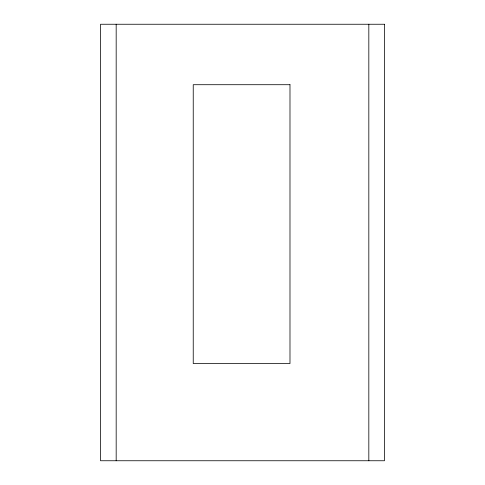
<?xml version="1.0" encoding="UTF-8"?>
<svg xmlns="http://www.w3.org/2000/svg" width="485" height="485" viewBox="0 0 485 485"><rect width="100%" height="100%" fill="white"/><g stroke="black" fill="none" stroke-linecap="round" stroke-linejoin="round"><path stroke-width="0.73" d="M368.824 24.25L368.824 460.75M116.176 24.25L116.176 460.75M384.466 24.25L100.534 24.25L100.534 460.75L384.466 460.75L384.466 24.25M289.988 84.711L193.236 84.711L193.236 363.538L289.988 363.538L289.988 84.711"/></g></svg>
